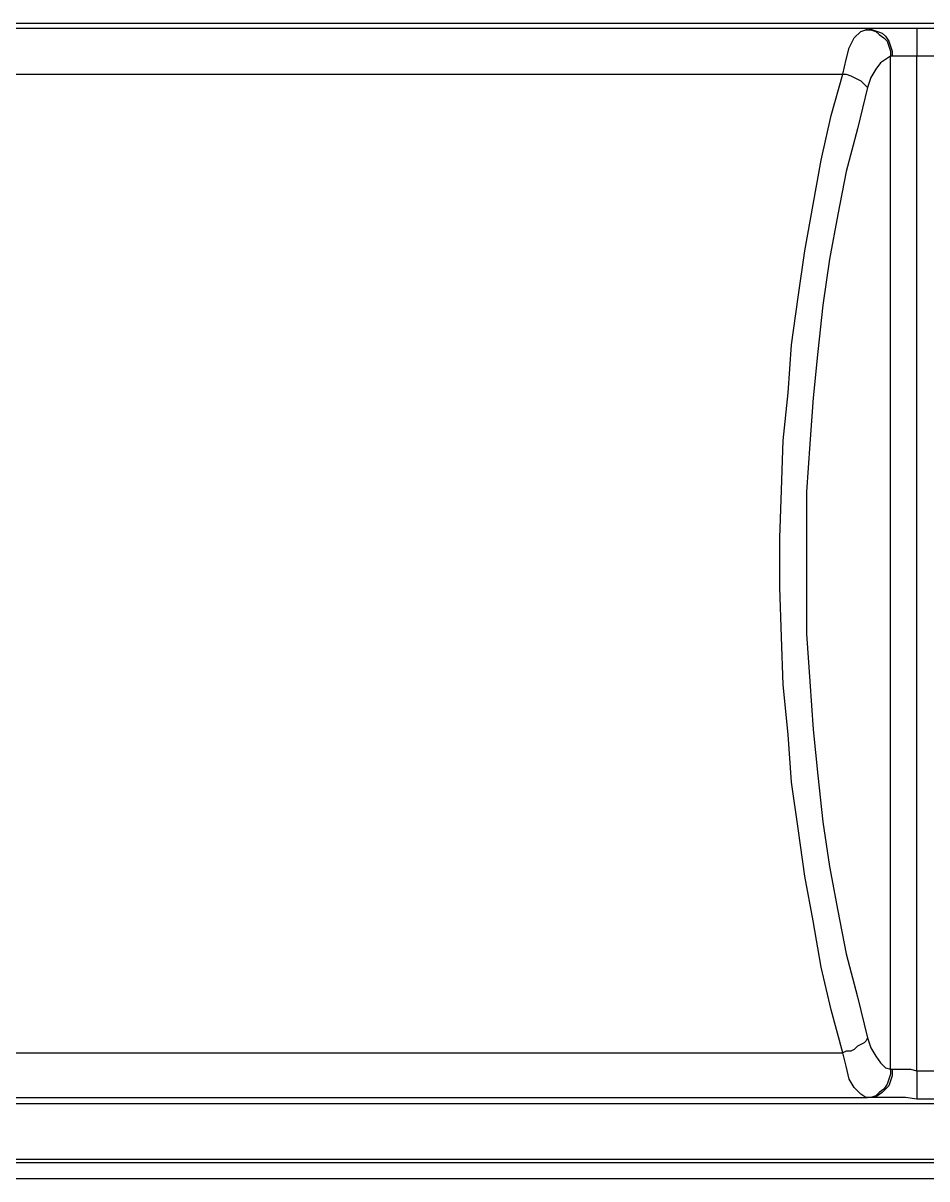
# Model space of a CAD drawing. Header units: centimetres. Extents: x -8.4 to 3.7, y -7.8 to 8.
# Drawn here: x -5.062 to -4.096, y -1.69 to -0.453 of the extents above; entities that cross this region are included whole.
import ezdxf

# ---------------------------------------------------------------- set-up
doc = ezdxf.new("R2010")
doc.units = ezdxf.units.CM
doc.header["$MEASUREMENT"] = 0
doc.layers.add('Layer 1', color=7, linetype='Continuous')

msp = doc.modelspace()

# ---------------------------------------------------------------- linework, layer by layer
at = {"layer": 'Layer 1', "lineweight": 25}
for points in [[(-5.72329, -0.45348), (-5.72329, -0.45348), (-2.46998, -0.45348), (-2.46998, -0.45348)], [(-5.94571, -0.45877), (-5.94571, -0.45877), (-4.1593, -0.45877), (-4.1593, -0.45877)], [(-4.16106, -0.46054), (-4.16106, -0.46054), (-4.1593, -0.45877), (-4.1593, -0.45877)], [(-4.10634, -0.45877), (-4.10634, -0.45877), (-4.08516, -0.45877), (-4.08516, -0.45877)], [(-4.13458, -1.57262), (-4.13458, -1.57262), (-4.13458, -0.48878), (-4.13458, -0.48878)], [(-4.13282, -0.48878), (-4.13282, -0.48878), (-4.13458, -0.48878), (-4.13458, -0.48878)], [(-4.10634, -1.57439), (-4.10634, -1.57439), (-4.10634, -0.48878), (-4.10634, -0.48878)], [(-4.08516, -0.48878), (-4.08516, -0.48878), (-4.10634, -0.48878), (-4.10634, -0.48878)], [(-5.91923, -0.5082), (-5.91923, -0.5082), (-4.18578, -0.5082), (-4.18578, -0.5082)], [(-5.91923, -1.55497), (-5.91923, -1.55497), (-4.18578, -1.55497), (-4.18578, -1.55497)], [(-4.13458, -1.57262), (-4.13458, -1.57262), (-4.13282, -1.57262), (-4.13282, -1.57262)], [(-4.10634, -1.57439), (-4.10634, -1.57439), (-4.08516, -1.57439), (-4.08516, -1.57439)], [(-5.94571, -1.60263), (-5.94571, -1.60263), (-4.1593, -1.60263), (-4.1593, -1.60263)], [(-4.1593, -1.60263), (-4.1593, -1.60263), (-4.16106, -1.60263), (-4.16106, -1.60263)], [(-4.08516, -1.6044), (-4.08516, -1.6044), (-4.10634, -1.6044), (-4.10634, -1.6044)], [(-2.46998, -1.6097), (-2.46998, -1.6097), (-5.72329, -1.6097), (-5.72329, -1.6097)], [(-6.00781, -1.66864), (-6.00781, -1.66864), (-2.18723, -1.66864), (-2.18723, -1.66864)], [(-6.01134, -1.67217), (-6.01134, -1.67217), (-2.1837, -1.67217), (-2.1837, -1.67217)], [(-2.16253, -1.68981), (-2.16253, -1.68981), (-6.02898, -1.68981), (-6.02898, -1.68981)]]:
    msp.add_open_spline(points, degree=3, dxfattribs=at)
for points, knots in [([(-4.18578, -0.5082), (-4.18578, -0.5082), (-4.18225, -0.49231), (-4.18225, -0.49231), (-4.18225, -0.49231), (-4.18225, -0.49231), (-4.17872, -0.47996), (-4.17872, -0.47996), (-4.17872, -0.47996), (-4.17872, -0.47996), (-4.17342, -0.46936), (-4.17342, -0.46936), (-4.17342, -0.46936), (-4.17342, -0.46936), (-4.16636, -0.4623), (-4.16636, -0.4623), (-4.16636, -0.4623), (-4.16636, -0.4623), (-4.16106, -0.46054), (-4.16106, -0.46054)], [0, 0, 0, 0, 0.1666667, 0.1666667, 0.1666667, 0.1666667, 0.3333333, 0.3333333, 0.3333333, 0.3333333, 0.5, 0.5, 0.5, 0.5, 0.6666667, 0.6666667, 0.6666667, 0.6666667, 1, 1, 1, 1]), ([(-4.16106, -0.46054), (-4.16106, -0.46054), (-4.15577, -0.46054), (-4.15577, -0.46054), (-4.15577, -0.46054), (-4.15577, -0.46054), (-4.15047, -0.4623), (-4.15047, -0.4623), (-4.15047, -0.4623), (-4.15047, -0.4623), (-4.14694, -0.46583), (-4.14694, -0.46583), (-4.14694, -0.46583), (-4.14694, -0.46583), (-4.14164, -0.46936), (-4.14164, -0.46936), (-4.14164, -0.46936), (-4.14164, -0.46936), (-4.13812, -0.47289), (-4.13812, -0.47289), (-4.13812, -0.47289), (-4.13812, -0.47289), (-4.13635, -0.47819), (-4.13635, -0.47819), (-4.13635, -0.47819), (-4.13635, -0.47819), (-4.13458, -0.48348), (-4.13458, -0.48348), (-4.13458, -0.48348), (-4.13458, -0.48348), (-4.13458, -0.48878), (-4.13458, -0.48878)], [0, 0, 0, 0, 0.1111111, 0.1111111, 0.1111111, 0.1111111, 0.2222222, 0.2222222, 0.2222222, 0.2222222, 0.3333333, 0.3333333, 0.3333333, 0.3333333, 0.4444444, 0.4444444, 0.4444444, 0.4444444, 0.5555556, 0.5555556, 0.5555556, 0.5555556, 0.6666667, 0.6666667, 0.6666667, 0.6666667, 0.7777778, 0.7777778, 0.7777778, 0.7777778, 1, 1, 1, 1]), ([(-4.1593, -0.45877), (-4.1593, -0.45877), (-4.154, -0.46054), (-4.154, -0.46054), (-4.154, -0.46054), (-4.154, -0.46054), (-4.14871, -0.4623), (-4.14871, -0.4623), (-4.14871, -0.4623), (-4.14871, -0.4623), (-4.14341, -0.46407), (-4.14341, -0.46407), (-4.14341, -0.46407), (-4.14341, -0.46407), (-4.13988, -0.4676), (-4.13988, -0.4676), (-4.13988, -0.4676), (-4.13988, -0.4676), (-4.13635, -0.47289), (-4.13635, -0.47289), (-4.13635, -0.47289), (-4.13635, -0.47289), (-4.13458, -0.47819), (-4.13458, -0.47819), (-4.13458, -0.47819), (-4.13458, -0.47819), (-4.13282, -0.48348), (-4.13282, -0.48348), (-4.13282, -0.48348), (-4.13282, -0.48348), (-4.13282, -0.48878), (-4.13282, -0.48878)], [0, 0, 0, 0, 0.1111111, 0.1111111, 0.1111111, 0.1111111, 0.2222222, 0.2222222, 0.2222222, 0.2222222, 0.3333333, 0.3333333, 0.3333333, 0.3333333, 0.4444444, 0.4444444, 0.4444444, 0.4444444, 0.5555556, 0.5555556, 0.5555556, 0.5555556, 0.6666667, 0.6666667, 0.6666667, 0.6666667, 0.7777778, 0.7777778, 0.7777778, 0.7777778, 1, 1, 1, 1]), ([(-4.1593, -0.45877), (-4.1593, -0.45877), (-4.15047, -0.45877), (-4.15047, -0.45877), (-4.15047, -0.45877), (-4.15047, -0.45877), (-4.14164, -0.45877), (-4.14164, -0.45877), (-4.14164, -0.45877), (-4.14164, -0.45877), (-4.13106, -0.45877), (-4.13106, -0.45877), (-4.13106, -0.45877), (-4.13106, -0.45877), (-4.1187, -0.45877), (-4.1187, -0.45877), (-4.1187, -0.45877), (-4.1187, -0.45877), (-4.10634, -0.45877), (-4.10634, -0.45877)], [0, 0, 0, 0, 0.1666667, 0.1666667, 0.1666667, 0.1666667, 0.3333333, 0.3333333, 0.3333333, 0.3333333, 0.5, 0.5, 0.5, 0.5, 0.6666667, 0.6666667, 0.6666667, 0.6666667, 1, 1, 1, 1]), ([(-4.10634, -0.45877), (-4.10634, -0.45877), (-4.10634, -0.45877), (-4.10634, -0.45877), (-4.10634, -0.45877), (-4.10634, -0.45877), (-4.10634, -0.46054), (-4.10634, -0.46054), (-4.10634, -0.46054), (-4.10634, -0.46054), (-4.10634, -0.46407), (-4.10634, -0.46407), (-4.10634, -0.46407), (-4.10634, -0.46407), (-4.10634, -0.4676), (-4.10634, -0.4676), (-4.10634, -0.4676), (-4.10634, -0.4676), (-4.10634, -0.47289), (-4.10634, -0.47289), (-4.10634, -0.47289), (-4.10634, -0.47289), (-4.10634, -0.47819), (-4.10634, -0.47819), (-4.10634, -0.47819), (-4.10634, -0.47819), (-4.10634, -0.48348), (-4.10634, -0.48348), (-4.10634, -0.48348), (-4.10634, -0.48348), (-4.10634, -0.48878), (-4.10634, -0.48878)], [0, 0, 0, 0, 0.1111111, 0.1111111, 0.1111111, 0.1111111, 0.2222222, 0.2222222, 0.2222222, 0.2222222, 0.3333333, 0.3333333, 0.3333333, 0.3333333, 0.4444444, 0.4444444, 0.4444444, 0.4444444, 0.5555556, 0.5555556, 0.5555556, 0.5555556, 0.6666667, 0.6666667, 0.6666667, 0.6666667, 0.7777778, 0.7777778, 0.7777778, 0.7777778, 1, 1, 1, 1]), ([(-4.13458, -0.48878), (-4.13458, -0.48878), (-4.13988, -0.49231), (-4.13988, -0.49231), (-4.13988, -0.49231), (-4.13988, -0.49231), (-4.14518, -0.49584), (-4.14518, -0.49584), (-4.14518, -0.49584), (-4.14518, -0.49584), (-4.15047, -0.5029), (-4.15047, -0.5029), (-4.15047, -0.5029), (-4.15047, -0.5029), (-4.15577, -0.51173), (-4.15577, -0.51173), (-4.15577, -0.51173), (-4.15577, -0.51173), (-4.1593, -0.52232), (-4.1593, -0.52232)], [0, 0, 0, 0, 0.1666667, 0.1666667, 0.1666667, 0.1666667, 0.3333333, 0.3333333, 0.3333333, 0.3333333, 0.5, 0.5, 0.5, 0.5, 0.6666667, 0.6666667, 0.6666667, 0.6666667, 1, 1, 1, 1]), ([(-4.10634, -0.48878), (-4.10634, -0.48878), (-4.1134, -0.48878), (-4.1134, -0.48878), (-4.1134, -0.48878), (-4.1134, -0.48878), (-4.1187, -0.48878), (-4.1187, -0.48878), (-4.1187, -0.48878), (-4.1187, -0.48878), (-4.124, -0.48878), (-4.124, -0.48878), (-4.124, -0.48878), (-4.124, -0.48878), (-4.12929, -0.48878), (-4.12929, -0.48878), (-4.12929, -0.48878), (-4.12929, -0.48878), (-4.13282, -0.48878), (-4.13282, -0.48878)], [0, 0, 0, 0, 0.1666667, 0.1666667, 0.1666667, 0.1666667, 0.3333333, 0.3333333, 0.3333333, 0.3333333, 0.5, 0.5, 0.5, 0.5, 0.6666667, 0.6666667, 0.6666667, 0.6666667, 1, 1, 1, 1]), ([(-4.18578, -1.55497), (-4.18578, -1.55497), (-4.19813, -1.50908), (-4.19813, -1.50908), (-4.19813, -1.50908), (-4.19813, -1.50908), (-4.20873, -1.46318), (-4.20873, -1.46318), (-4.20873, -1.46318), (-4.20873, -1.46318), (-4.21755, -1.41375), (-4.21755, -1.41375), (-4.21755, -1.41375), (-4.21755, -1.41375), (-4.22638, -1.36609), (-4.22638, -1.36609), (-4.22638, -1.36609), (-4.22638, -1.36609), (-4.23344, -1.3149), (-4.23344, -1.3149), (-4.23344, -1.3149), (-4.23344, -1.3149), (-4.2405, -1.26548), (-4.2405, -1.26548), (-4.2405, -1.26548), (-4.2405, -1.26548), (-4.24403, -1.21428), (-4.24403, -1.21428), (-4.24403, -1.21428), (-4.24403, -1.21428), (-4.24933, -1.16133), (-4.24933, -1.16133), (-4.24933, -1.16133), (-4.24933, -1.16133), (-4.25109, -1.11013), (-4.25109, -1.11013), (-4.25109, -1.11013), (-4.25109, -1.11013), (-4.25285, -1.05718), (-4.25285, -1.05718), (-4.25285, -1.05718), (-4.25285, -1.05718), (-4.25285, -1.00423), (-4.25285, -1.00423), (-4.25285, -1.00423), (-4.25285, -1.00423), (-4.25109, -0.95303), (-4.25109, -0.95303), (-4.25109, -0.95303), (-4.25109, -0.95303), (-4.24933, -0.90008), (-4.24933, -0.90008), (-4.24933, -0.90008), (-4.24933, -0.90008), (-4.24403, -0.84888), (-4.24403, -0.84888), (-4.24403, -0.84888), (-4.24403, -0.84888), (-4.2405, -0.79769), (-4.2405, -0.79769), (-4.2405, -0.79769), (-4.2405, -0.79769), (-4.23344, -0.7465), (-4.23344, -0.7465), (-4.23344, -0.7465), (-4.23344, -0.7465), (-4.22638, -0.69707), (-4.22638, -0.69707), (-4.22638, -0.69707), (-4.22638, -0.69707), (-4.21755, -0.64765), (-4.21755, -0.64765), (-4.21755, -0.64765), (-4.21755, -0.64765), (-4.20873, -0.59999), (-4.20873, -0.59999), (-4.20873, -0.59999), (-4.20873, -0.59999), (-4.19813, -0.55233), (-4.19813, -0.55233), (-4.19813, -0.55233), (-4.19813, -0.55233), (-4.18578, -0.5082), (-4.18578, -0.5082)], [0, 0, 0, 0, 0.0454545, 0.0454545, 0.0454545, 0.0454545, 0.0909091, 0.0909091, 0.0909091, 0.0909091, 0.1363636, 0.1363636, 0.1363636, 0.1363636, 0.1818182, 0.1818182, 0.1818182, 0.1818182, 0.2272727, 0.2272727, 0.2272727, 0.2272727, 0.2727273, 0.2727273, 0.2727273, 0.2727273, 0.3181818, 0.3181818, 0.3181818, 0.3181818, 0.3636364, 0.3636364, 0.3636364, 0.3636364, 0.4090909, 0.4090909, 0.4090909, 0.4090909, 0.4545455, 0.4545455, 0.4545455, 0.4545455, 0.5, 0.5, 0.5, 0.5, 0.5454545, 0.5454545, 0.5454545, 0.5454545, 0.5909091, 0.5909091, 0.5909091, 0.5909091, 0.6363636, 0.6363636, 0.6363636, 0.6363636, 0.6818182, 0.6818182, 0.6818182, 0.6818182, 0.7272727, 0.7272727, 0.7272727, 0.7272727, 0.7727273, 0.7727273, 0.7727273, 0.7727273, 0.8181818, 0.8181818, 0.8181818, 0.8181818, 0.8636364, 0.8636364, 0.8636364, 0.8636364, 0.9090909, 0.9090909, 0.9090909, 0.9090909, 1, 1, 1, 1]), ([(-4.18578, -0.5082), (-4.18578, -0.5082), (-4.18225, -0.5082), (-4.18225, -0.5082), (-4.18225, -0.5082), (-4.18225, -0.5082), (-4.17695, -0.50996), (-4.17695, -0.50996), (-4.17695, -0.50996), (-4.17695, -0.50996), (-4.17342, -0.51173), (-4.17342, -0.51173), (-4.17342, -0.51173), (-4.17342, -0.51173), (-4.16989, -0.5135), (-4.16989, -0.5135), (-4.16989, -0.5135), (-4.16989, -0.5135), (-4.16636, -0.51526), (-4.16636, -0.51526), (-4.16636, -0.51526), (-4.16636, -0.51526), (-4.16283, -0.51879), (-4.16283, -0.51879), (-4.16283, -0.51879), (-4.16283, -0.51879), (-4.16106, -0.52056), (-4.16106, -0.52056), (-4.16106, -0.52056), (-4.16106, -0.52056), (-4.1593, -0.52232), (-4.1593, -0.52232)], [0, 0, 0, 0, 0.1111111, 0.1111111, 0.1111111, 0.1111111, 0.2222222, 0.2222222, 0.2222222, 0.2222222, 0.3333333, 0.3333333, 0.3333333, 0.3333333, 0.4444444, 0.4444444, 0.4444444, 0.4444444, 0.5555556, 0.5555556, 0.5555556, 0.5555556, 0.6666667, 0.6666667, 0.6666667, 0.6666667, 0.7777778, 0.7777778, 0.7777778, 0.7777778, 1, 1, 1, 1]), ([(-4.1593, -0.52232), (-4.1593, -0.52232), (-4.16989, -0.56645), (-4.16989, -0.56645), (-4.16989, -0.56645), (-4.16989, -0.56645), (-4.18225, -0.61234), (-4.18225, -0.61234), (-4.18225, -0.61234), (-4.18225, -0.61234), (-4.19107, -0.65824), (-4.19107, -0.65824), (-4.19107, -0.65824), (-4.19107, -0.65824), (-4.1999, -0.7059), (-4.1999, -0.7059), (-4.1999, -0.7059), (-4.1999, -0.7059), (-4.20696, -0.75533), (-4.20696, -0.75533), (-4.20696, -0.75533), (-4.20696, -0.75533), (-4.21226, -0.80475), (-4.21226, -0.80475), (-4.21226, -0.80475), (-4.21226, -0.80475), (-4.21755, -0.85418), (-4.21755, -0.85418), (-4.21755, -0.85418), (-4.21755, -0.85418), (-4.22108, -0.9036), (-4.22108, -0.9036), (-4.22108, -0.9036), (-4.22108, -0.9036), (-4.22461, -0.9548), (-4.22461, -0.9548), (-4.22461, -0.9548), (-4.22461, -0.9548), (-4.22461, -1.00599), (-4.22461, -1.00599), (-4.22461, -1.00599), (-4.22461, -1.00599), (-4.22461, -1.05718), (-4.22461, -1.05718), (-4.22461, -1.05718), (-4.22461, -1.05718), (-4.22461, -1.10661), (-4.22461, -1.10661), (-4.22461, -1.10661), (-4.22461, -1.10661), (-4.22108, -1.1578), (-4.22108, -1.1578), (-4.22108, -1.1578), (-4.22108, -1.1578), (-4.21755, -1.20899), (-4.21755, -1.20899), (-4.21755, -1.20899), (-4.21755, -1.20899), (-4.21226, -1.25842), (-4.21226, -1.25842), (-4.21226, -1.25842), (-4.21226, -1.25842), (-4.20696, -1.30784), (-4.20696, -1.30784), (-4.20696, -1.30784), (-4.20696, -1.30784), (-4.1999, -1.3555), (-4.1999, -1.3555), (-4.1999, -1.3555), (-4.1999, -1.3555), (-4.19107, -1.40317), (-4.19107, -1.40317), (-4.19107, -1.40317), (-4.19107, -1.40317), (-4.18225, -1.44906), (-4.18225, -1.44906), (-4.18225, -1.44906), (-4.18225, -1.44906), (-4.16989, -1.49495), (-4.16989, -1.49495), (-4.16989, -1.49495), (-4.16989, -1.49495), (-4.1593, -1.53908), (-4.1593, -1.53908)], [0, 0, 0, 0, 0.0454545, 0.0454545, 0.0454545, 0.0454545, 0.0909091, 0.0909091, 0.0909091, 0.0909091, 0.1363636, 0.1363636, 0.1363636, 0.1363636, 0.1818182, 0.1818182, 0.1818182, 0.1818182, 0.2272727, 0.2272727, 0.2272727, 0.2272727, 0.2727273, 0.2727273, 0.2727273, 0.2727273, 0.3181818, 0.3181818, 0.3181818, 0.3181818, 0.3636364, 0.3636364, 0.3636364, 0.3636364, 0.4090909, 0.4090909, 0.4090909, 0.4090909, 0.4545455, 0.4545455, 0.4545455, 0.4545455, 0.5, 0.5, 0.5, 0.5, 0.5454545, 0.5454545, 0.5454545, 0.5454545, 0.5909091, 0.5909091, 0.5909091, 0.5909091, 0.6363636, 0.6363636, 0.6363636, 0.6363636, 0.6818182, 0.6818182, 0.6818182, 0.6818182, 0.7272727, 0.7272727, 0.7272727, 0.7272727, 0.7727273, 0.7727273, 0.7727273, 0.7727273, 0.8181818, 0.8181818, 0.8181818, 0.8181818, 0.8636364, 0.8636364, 0.8636364, 0.8636364, 0.9090909, 0.9090909, 0.9090909, 0.9090909, 1, 1, 1, 1]), ([(-4.1593, -1.53908), (-4.1593, -1.53908), (-4.16106, -1.54262), (-4.16106, -1.54262), (-4.16106, -1.54262), (-4.16106, -1.54262), (-4.16283, -1.54438), (-4.16283, -1.54438), (-4.16283, -1.54438), (-4.16283, -1.54438), (-4.16636, -1.54615), (-4.16636, -1.54615), (-4.16636, -1.54615), (-4.16636, -1.54615), (-4.16989, -1.54791), (-4.16989, -1.54791), (-4.16989, -1.54791), (-4.16989, -1.54791), (-4.17342, -1.55144), (-4.17342, -1.55144), (-4.17342, -1.55144), (-4.17342, -1.55144), (-4.17695, -1.55321), (-4.17695, -1.55321), (-4.17695, -1.55321), (-4.17695, -1.55321), (-4.18225, -1.55321), (-4.18225, -1.55321), (-4.18225, -1.55321), (-4.18225, -1.55321), (-4.18578, -1.55497), (-4.18578, -1.55497)], [0, 0, 0, 0, 0.1111111, 0.1111111, 0.1111111, 0.1111111, 0.2222222, 0.2222222, 0.2222222, 0.2222222, 0.3333333, 0.3333333, 0.3333333, 0.3333333, 0.4444444, 0.4444444, 0.4444444, 0.4444444, 0.5555556, 0.5555556, 0.5555556, 0.5555556, 0.6666667, 0.6666667, 0.6666667, 0.6666667, 0.7777778, 0.7777778, 0.7777778, 0.7777778, 1, 1, 1, 1]), ([(-4.1593, -1.53908), (-4.1593, -1.53908), (-4.15577, -1.54968), (-4.15577, -1.54968), (-4.15577, -1.54968), (-4.15577, -1.54968), (-4.15047, -1.5585), (-4.15047, -1.5585), (-4.15047, -1.5585), (-4.15047, -1.5585), (-4.14518, -1.56556), (-4.14518, -1.56556), (-4.14518, -1.56556), (-4.14518, -1.56556), (-4.13988, -1.57086), (-4.13988, -1.57086), (-4.13988, -1.57086), (-4.13988, -1.57086), (-4.13458, -1.57262), (-4.13458, -1.57262)], [0, 0, 0, 0, 0.1666667, 0.1666667, 0.1666667, 0.1666667, 0.3333333, 0.3333333, 0.3333333, 0.3333333, 0.5, 0.5, 0.5, 0.5, 0.6666667, 0.6666667, 0.6666667, 0.6666667, 1, 1, 1, 1]), ([(-4.16106, -1.60263), (-4.16106, -1.60263), (-4.16636, -1.5991), (-4.16636, -1.5991), (-4.16636, -1.5991), (-4.16636, -1.5991), (-4.17342, -1.59204), (-4.17342, -1.59204), (-4.17342, -1.59204), (-4.17342, -1.59204), (-4.17872, -1.58322), (-4.17872, -1.58322), (-4.17872, -1.58322), (-4.17872, -1.58322), (-4.18225, -1.5691), (-4.18225, -1.5691), (-4.18225, -1.5691), (-4.18225, -1.5691), (-4.18578, -1.55497), (-4.18578, -1.55497)], [0, 0, 0, 0, 0.1666667, 0.1666667, 0.1666667, 0.1666667, 0.3333333, 0.3333333, 0.3333333, 0.3333333, 0.5, 0.5, 0.5, 0.5, 0.6666667, 0.6666667, 0.6666667, 0.6666667, 1, 1, 1, 1]), ([(-4.13458, -1.57262), (-4.13458, -1.57262), (-4.13458, -1.57792), (-4.13458, -1.57792), (-4.13458, -1.57792), (-4.13458, -1.57792), (-4.13635, -1.58322), (-4.13635, -1.58322), (-4.13635, -1.58322), (-4.13635, -1.58322), (-4.13812, -1.58851), (-4.13812, -1.58851), (-4.13812, -1.58851), (-4.13812, -1.58851), (-4.14164, -1.59381), (-4.14164, -1.59381), (-4.14164, -1.59381), (-4.14164, -1.59381), (-4.14694, -1.59734), (-4.14694, -1.59734), (-4.14694, -1.59734), (-4.14694, -1.59734), (-4.15047, -1.60087), (-4.15047, -1.60087), (-4.15047, -1.60087), (-4.15047, -1.60087), (-4.15577, -1.60263), (-4.15577, -1.60263), (-4.15577, -1.60263), (-4.15577, -1.60263), (-4.16106, -1.60263), (-4.16106, -1.60263)], [0, 0, 0, 0, 0.1111111, 0.1111111, 0.1111111, 0.1111111, 0.2222222, 0.2222222, 0.2222222, 0.2222222, 0.3333333, 0.3333333, 0.3333333, 0.3333333, 0.4444444, 0.4444444, 0.4444444, 0.4444444, 0.5555556, 0.5555556, 0.5555556, 0.5555556, 0.6666667, 0.6666667, 0.6666667, 0.6666667, 0.7777778, 0.7777778, 0.7777778, 0.7777778, 1, 1, 1, 1]), ([(-4.13282, -1.57262), (-4.13282, -1.57262), (-4.13282, -1.57968), (-4.13282, -1.57968), (-4.13282, -1.57968), (-4.13282, -1.57968), (-4.13458, -1.58498), (-4.13458, -1.58498), (-4.13458, -1.58498), (-4.13458, -1.58498), (-4.13635, -1.59028), (-4.13635, -1.59028), (-4.13635, -1.59028), (-4.13635, -1.59028), (-4.13988, -1.59381), (-4.13988, -1.59381), (-4.13988, -1.59381), (-4.13988, -1.59381), (-4.14341, -1.59734), (-4.14341, -1.59734), (-4.14341, -1.59734), (-4.14341, -1.59734), (-4.14871, -1.60087), (-4.14871, -1.60087), (-4.14871, -1.60087), (-4.14871, -1.60087), (-4.154, -1.60263), (-4.154, -1.60263), (-4.154, -1.60263), (-4.154, -1.60263), (-4.1593, -1.60263), (-4.1593, -1.60263)], [0, 0, 0, 0, 0.1111111, 0.1111111, 0.1111111, 0.1111111, 0.2222222, 0.2222222, 0.2222222, 0.2222222, 0.3333333, 0.3333333, 0.3333333, 0.3333333, 0.4444444, 0.4444444, 0.4444444, 0.4444444, 0.5555556, 0.5555556, 0.5555556, 0.5555556, 0.6666667, 0.6666667, 0.6666667, 0.6666667, 0.7777778, 0.7777778, 0.7777778, 0.7777778, 1, 1, 1, 1]), ([(-4.13282, -1.57262), (-4.13282, -1.57262), (-4.12929, -1.57262), (-4.12929, -1.57262), (-4.12929, -1.57262), (-4.12929, -1.57262), (-4.124, -1.57262), (-4.124, -1.57262), (-4.124, -1.57262), (-4.124, -1.57262), (-4.1187, -1.57262), (-4.1187, -1.57262), (-4.1187, -1.57262), (-4.1187, -1.57262), (-4.1134, -1.57262), (-4.1134, -1.57262), (-4.1134, -1.57262), (-4.1134, -1.57262), (-4.10634, -1.57439), (-4.10634, -1.57439)], [0, 0, 0, 0, 0.1666667, 0.1666667, 0.1666667, 0.1666667, 0.3333333, 0.3333333, 0.3333333, 0.3333333, 0.5, 0.5, 0.5, 0.5, 0.6666667, 0.6666667, 0.6666667, 0.6666667, 1, 1, 1, 1]), ([(-4.10634, -1.57439), (-4.10634, -1.57439), (-4.10634, -1.57968), (-4.10634, -1.57968), (-4.10634, -1.57968), (-4.10634, -1.57968), (-4.10634, -1.58498), (-4.10634, -1.58498), (-4.10634, -1.58498), (-4.10634, -1.58498), (-4.10634, -1.59028), (-4.10634, -1.59028), (-4.10634, -1.59028), (-4.10634, -1.59028), (-4.10634, -1.59381), (-4.10634, -1.59381), (-4.10634, -1.59381), (-4.10634, -1.59381), (-4.10634, -1.5991), (-4.10634, -1.5991), (-4.10634, -1.5991), (-4.10634, -1.5991), (-4.10634, -1.60087), (-4.10634, -1.60087), (-4.10634, -1.60087), (-4.10634, -1.60087), (-4.10634, -1.60263), (-4.10634, -1.60263), (-4.10634, -1.60263), (-4.10634, -1.60263), (-4.10634, -1.6044), (-4.10634, -1.6044)], [0, 0, 0, 0, 0.1111111, 0.1111111, 0.1111111, 0.1111111, 0.2222222, 0.2222222, 0.2222222, 0.2222222, 0.3333333, 0.3333333, 0.3333333, 0.3333333, 0.4444444, 0.4444444, 0.4444444, 0.4444444, 0.5555556, 0.5555556, 0.5555556, 0.5555556, 0.6666667, 0.6666667, 0.6666667, 0.6666667, 0.7777778, 0.7777778, 0.7777778, 0.7777778, 1, 1, 1, 1]), ([(-4.10634, -1.6044), (-4.10634, -1.6044), (-4.1187, -1.60263), (-4.1187, -1.60263), (-4.1187, -1.60263), (-4.1187, -1.60263), (-4.13106, -1.60263), (-4.13106, -1.60263), (-4.13106, -1.60263), (-4.13106, -1.60263), (-4.14164, -1.60263), (-4.14164, -1.60263), (-4.14164, -1.60263), (-4.14164, -1.60263), (-4.15047, -1.60263), (-4.15047, -1.60263), (-4.15047, -1.60263), (-4.15047, -1.60263), (-4.1593, -1.60263), (-4.1593, -1.60263)], [0, 0, 0, 0, 0.1666667, 0.1666667, 0.1666667, 0.1666667, 0.3333333, 0.3333333, 0.3333333, 0.3333333, 0.5, 0.5, 0.5, 0.5, 0.6666667, 0.6666667, 0.6666667, 0.6666667, 1, 1, 1, 1])]:
    msp.add_open_spline(points, degree=3, knots=knots, dxfattribs=at)

doc.saveas('drawing.dxf')
